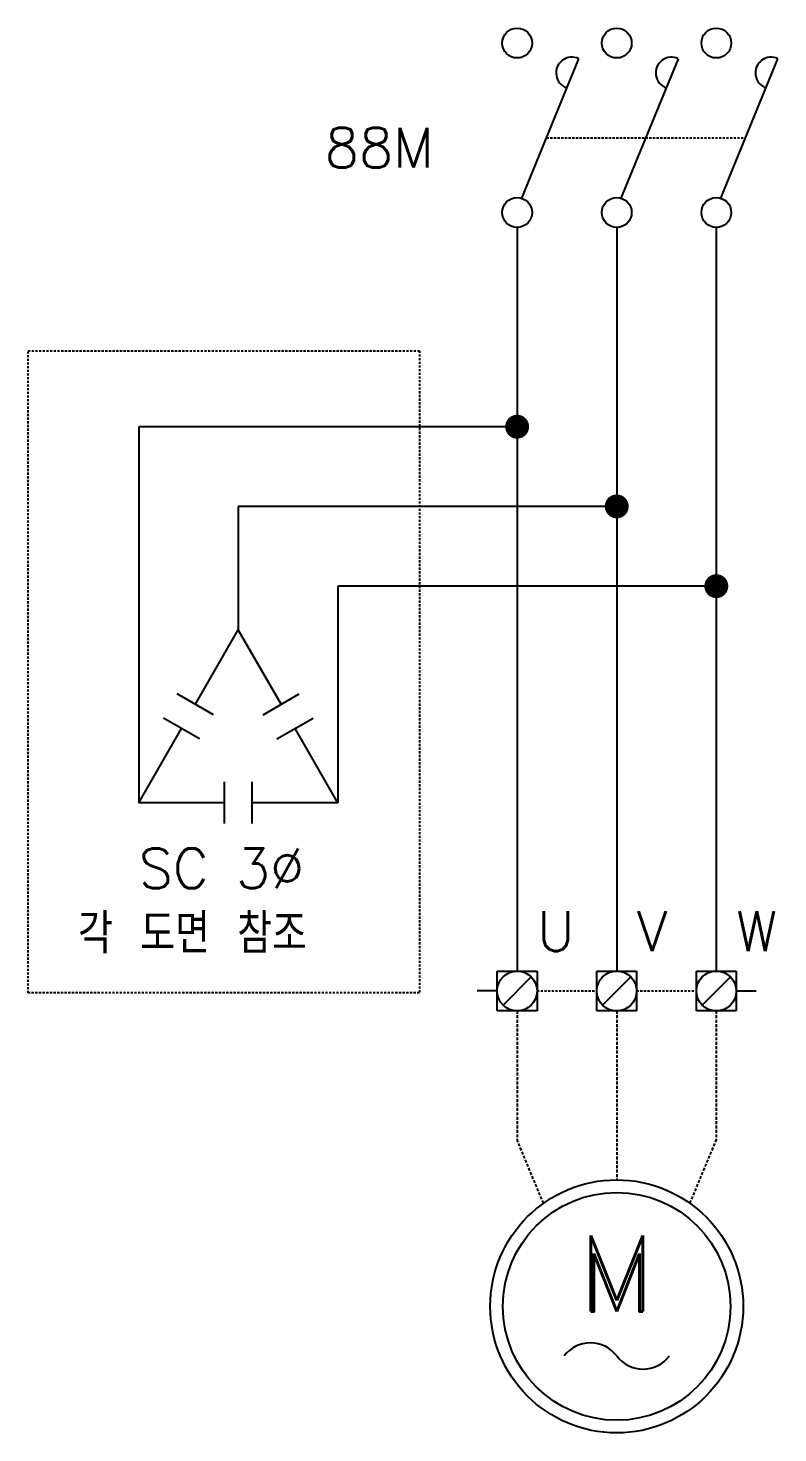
# Model space of a CAD drawing. Header units: millimetres. Extents: x 60229 to 91621, y 21923 to 36546.
# Drawn here: x 73376 to 73886, y 22433 to 23389 of the extents above; entities that cross this region are included whole.
import ezdxf
from ezdxf.enums import TextEntityAlignment as Align

# ---------------------------------------------------------------- set-up
doc = ezdxf.new("R2010")
doc.units = ezdxf.units.MM
doc.linetypes.add('HIDDEN', pattern=[2.5, 1.5, -1])
doc.linetypes.add('HIDDEN2', pattern=[3, 2, -1])
doc.styles.add('ROMAND', font='romand')
doc.styles.add('ROMANS', font='romans.shx', dxfattribs={"bigfont": 'fhg.shx'})

msp = doc.modelspace()

# ---------------------------------------------------------------- linework, layer by layer
at = {"lineweight": -2}
for p, q in [((73711.91, 23272.77), (73750.72, 23367.67)), ((73779.71, 23272.77), (73818.52, 23367.67)), ((73847.5, 23272.77), (73886.31, 23367.67)), ((73708.79, 23117.33), (73451.16, 23117.33)), ((73776.58, 23063.09), (73518.96, 23063.09)), ((73844.38, 23008.85), (73586.75, 23008.85)), ((73489.78, 22928.44), (73518.96, 22979.01)), ((73548.13, 22928.44), (73518.96, 22979.01)), ((73502.11, 22921.33), (73477.45, 22935.56)), ((73535.8, 22921.33), (73560.46, 22935.56)), ((73492.63, 22904.88), (73467.96, 22919.11)), ((73545.28, 22904.88), (73569.95, 22919.11)), ((73451.16, 22861.5), (73480.3, 22912)), ((73586.75, 22861.5), (73557.62, 22912)), ((73509.46, 22847.26), (73509.46, 22875.73)), ((73528.45, 22847.26), (73528.45, 22875.73)), ((73509.46, 22861.5), (73451.16, 22861.5)), ((73586.75, 22861.5), (73528.45, 22861.5))]:
    msp.add_line(p, q, dxfattribs=at)
at = {"color": 3, "linetype": 'HIDDEN', "lineweight": -2}
for p, q in [((73728.75, 23313.94), (73864.34, 23313.94)), ((73722.35, 22733.41), (73763.02, 22733.41)), ((73790.14, 22733.41), (73830.82, 22733.41))]:
    msp.add_line(p, q, dxfattribs=at)
at = {"color": 7, "lineweight": -2}
for p, q in [((73708.79, 23252.92), (73708.79, 22746.97)), ((73776.58, 23252.92), (73776.58, 22746.97)), ((73844.38, 23252.92), (73844.38, 22746.97)), ((73451.16, 23117.33), (73451.16, 22861.5)), ((73518.96, 23063.09), (73518.96, 22979.01)), ((73586.75, 23008.85), (73586.75, 22861.5))]:
    msp.add_line(p, q, dxfattribs=at)
at = {"color": 3, "lineweight": -2}
for p, q in [((73695.23, 22746.97), (73722.35, 22746.97)), ((73695.23, 22719.85), (73695.23, 22746.97)), ((73718.37, 22743), (73699.2, 22723.83)), ((73722.35, 22746.97), (73722.35, 22719.85)), ((73763.02, 22719.85), (73763.02, 22746.97)), ((73763.02, 22746.97), (73790.14, 22746.97)), ((73786.17, 22743), (73766.99, 22723.83)), ((73790.14, 22746.97), (73790.14, 22719.85)), ((73830.82, 22719.85), (73830.82, 22746.97)), ((73830.82, 22746.97), (73857.94, 22746.97)), ((73853.97, 22743), (73834.79, 22723.83)), ((73857.94, 22746.97), (73857.94, 22719.85)), ((73695.23, 22733.41), (73681.67, 22733.41)), ((73857.94, 22733.41), (73871.5, 22733.41)), ((73722.35, 22719.85), (73695.23, 22719.85)), ((73790.14, 22719.85), (73763.02, 22719.85)), ((73857.94, 22719.85), (73830.82, 22719.85))]:
    msp.add_line(p, q, dxfattribs=at)
at = {"color": 7, "linetype": 'HIDDEN2', "lineweight": -2}
for p, q in [((73708.79, 22719.85), (73708.79, 22632.03)), ((73776.58, 22719.85), (73776.58, 22604.91)), ((73844.38, 22719.85), (73844.38, 22632.03)), ((73726.72, 22588.99), (73708.79, 22632.03)), ((73826.45, 22588.99), (73844.38, 22632.03))]:
    msp.add_line(p, q, dxfattribs=at)
at = {"color": 2, "linetype": 'HIDDEN', "lineweight": -2}
msp.add_lwpolyline([(73375.86, 23169.02), (73642.23, 23169.02), (73642.23, 22732.09), (73375.86, 22732.09)], close=True, dxfattribs=at)
at = {"lineweight": -2, "const_width": 8.14}
for points in [[(73704.72, 23117.33, 1), (73712.85, 23117.33, 1)], [(73772.51, 23063.09, 1), (73780.65, 23063.09, 1)], [(73840.31, 23008.85, 1), (73848.45, 23008.85, 1)]]:
    msp.add_lwpolyline(points, format="xyb", close=True, dxfattribs=at)
at = {"lineweight": -2}
for centre, radius in [((73708.79, 23378.34), 10.17), ((73776.58, 23378.34), 10.17), ((73844.38, 23378.34), 10.17), ((73708.79, 23263.09), 10.17), ((73776.58, 23263.09), 10.17), ((73844.38, 23263.09), 10.17), ((73776.58, 22518.83), 86.08)]:
    msp.add_circle(centre, radius, dxfattribs=at)
at = {"color": 3, "lineweight": -2}
for centre, radius in [((73708.79, 22733.41), 13.56), ((73776.58, 22733.41), 13.56), ((73844.38, 22733.41), 13.56), ((73776.58, 22518.83), 77.47)]:
    msp.add_circle(centre, radius, dxfattribs=at)
at = {"lineweight": -2}
for centre in [(73746.07, 23358), (73813.87, 23358), (73881.67, 23358)]:
    msp.add_arc(centre, 10.72, 64.31161, 251.20118, dxfattribs=at)
at = {"color": 7, "lineweight": -2}
for centre, start, end in [((73758.68, 22471.66), 36.8699, 143.1301), ((73794.49, 22498.52), 216.8699, 323.1301)]:
    msp.add_arc(centre, 22.38, start, end, dxfattribs=at)

# ---------------------------------------------------------------- texts
at = {"color": 7, "lineweight": -2, "style": 'ROMANS'}
for s, p in [('88M', (73577.89, 23293.6)), ('SC 3%%C', (73451.16, 22803.28))]:
    msp.add_text(s, height=27.119, dxfattribs=at).set_placement(p)
at = {"color": 4, "lineweight": -2, "style": 'ROMANS'}
msp.add_text('각 도면 참조', height=27.119, dxfattribs=at).set_placement((73409.92, 22758.94))
at = {"lineweight": -2, "style": 'ROMANS'}
for s, p in [('U', (73722.35, 22760.53)), ('V', (73790.14, 22760.53)), ('W', (73857.94, 22760.53))]:
    msp.add_text(s, height=27.12, dxfattribs=at).set_placement(p)
at = {"color": 7, "lineweight": -2, "style": 'ROMAND'}
msp.add_text('M', height=51.65, dxfattribs=at).set_placement((73776.58, 22515.39), align=Align.CENTER)

doc.saveas('drawing.dxf')
